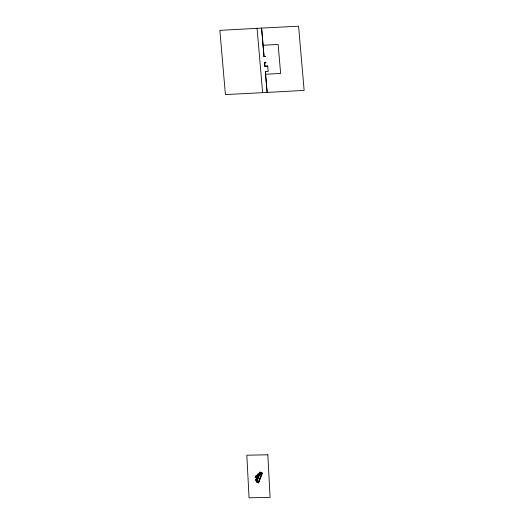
<?xml version="1.0" encoding="UTF-8"?>
<svg xmlns="http://www.w3.org/2000/svg" width="524" height="524" viewBox="0 0 524 524"><rect width="100%" height="100%" fill="white"/><g stroke="black" fill="none" stroke-linecap="round" stroke-linejoin="round"><path stroke-width="0.79" d="M255.581 480.141L255.627 479.519L255.601 480.442M257.088 28.479L262.635 92.676L225.412 94.569L219.864 30.372L261.607 28.08L298.588 26.2L304.136 90.397L262.635 92.676M263.068 45.261L278.126 44.429L280.635 73.425L265.57 74.257M264.07 56.572L265.426 56.507L264.05 56.638L261.607 28.08M264.587 62.873L265.969 62.742L264.587 62.873L264.882 66.293L267.712 66.083L264.882 66.293M265.347 71.631L267.135 92.342L265.347 71.631L268.157 71.493L267.712 66.083M255.096 477.698L255.607 477.665L255.437 477.01L255.607 477.665M256.55 475.713L256.151 475.563C254.965 476.251 256.374 477.449 255.607 476.971M257.179 479.499L256.118 479.211M256.079 479.362L258.155 473.912M260.094 472.556L262.007 473.447L258.587 482.335L256.668 481.451M259.164 474.331L258.312 474.037M260.048 473.434L257.107 481.071L258.587 481.621L261.528 473.978L260.048 473.434L261.45 474.174M257.644 475.261L257.815 474.81M257.749 475.334L257.932 474.849M257.343 476.047L257.015 476.892M257.454 476.087L257.127 476.932M258.325 473.984L256.177 479.565M256.629 481.608L260.048 472.72M256.171 475.569L256.57 475.648M259.701 474.364L261.155 474.901M258.109 474.076L259.131 474.456M256.243 479.27L257.153 479.591M264.607 62.808L264.902 66.227M261.587 28.145L264.05 56.638M260.048 472.078L256.19 482.087L258.587 482.977L262.445 472.962L260.048 472.078M267.843 454.793L246.817 455.212L249.051 497.8L270.07 497.374L267.843 454.793"/></g></svg>
